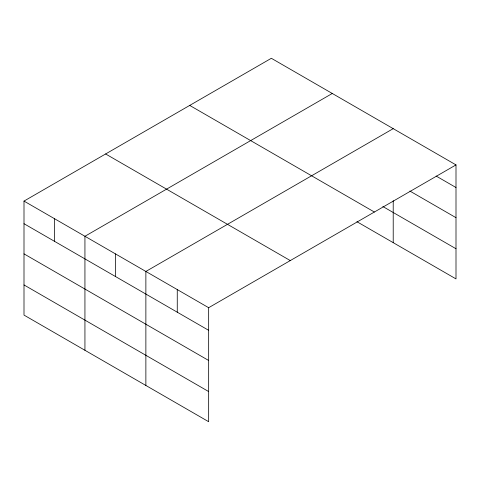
<?xml version="1.0" encoding="UTF-8"?>
<svg xmlns="http://www.w3.org/2000/svg" width="480" height="480" viewBox="0 0 480 480"><rect width="100%" height="100%" fill="white"/><g stroke="black" fill="none" stroke-linecap="round" stroke-linejoin="round"><path stroke-width="0.72" d="M24 201.09L208.656 307.704L208.656 421.71L24 315.096L24 201.09L271.344 58.29L456 164.904L456 278.91L356.916 221.7M332.28 93.474L84.936 236.274L84.936 350.28M393.216 128.652L145.872 271.458L145.872 385.464M208.656 307.704L456 164.904M436.14 176.052L456 187.518M409.872 191.046L456 217.68M382.842 206.514L456 248.748M189.72 105.414L374.376 212.028M105.624 153.966L290.28 260.58M24 223.71L208.656 330.318M24 253.866L208.656 360.48M24 284.94L208.656 391.554M393.216 200.664L393.216 242.658M177.264 289.578L177.264 312.198M115.404 253.866L115.404 276.48M54.468 218.682L54.468 241.302"/></g></svg>
